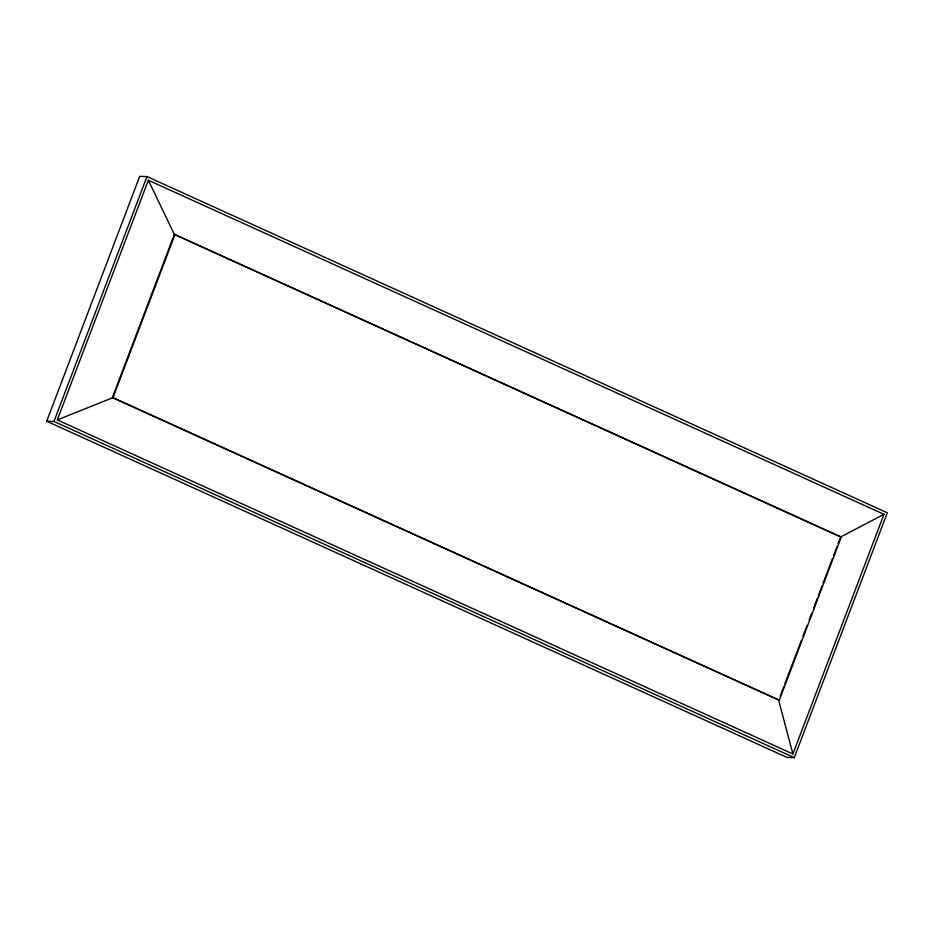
<?xml version="1.0" encoding="UTF-8"?>
<svg xmlns="http://www.w3.org/2000/svg" width="934" height="934" viewBox="0 0 934 934"><rect width="100%" height="100%" fill="white"/><g stroke="black" fill="none" stroke-linecap="round" stroke-linejoin="round"><path stroke-width="1.4" d="M46.7 421.222L139.715 176.339L146.977 176.573L887.3 512.778L794.285 757.661L787.023 757.427L46.7 421.222L53.962 421.444L794.285 757.661M53.962 421.444L146.977 176.573M57.301 419.915L148.343 180.239L883.961 514.307L792.908 753.983L57.301 419.915L113.014 397.639L779.295 700.231L841.312 536.98L174.366 234.376L148.343 180.239M113.014 397.639L175.02 234.387M780.194 696.134L783.813 686.607M784.84 683.886L801.384 640.362M802.936 636.276L807.069 625.395M809.136 619.954L811.716 613.148M813.783 607.707L817.402 598.18M818.429 595.46L822.048 585.945M823.087 583.225L832.392 558.73M833.42 556.01L837.039 546.483M838.067 543.763L840.658 536.968L883.961 514.307M840.658 536.968L841.312 536.98M839.327 536.361L174.366 234.376L112.349 397.627L779.295 700.231M778.641 700.22L792.908 753.983"/></g></svg>
